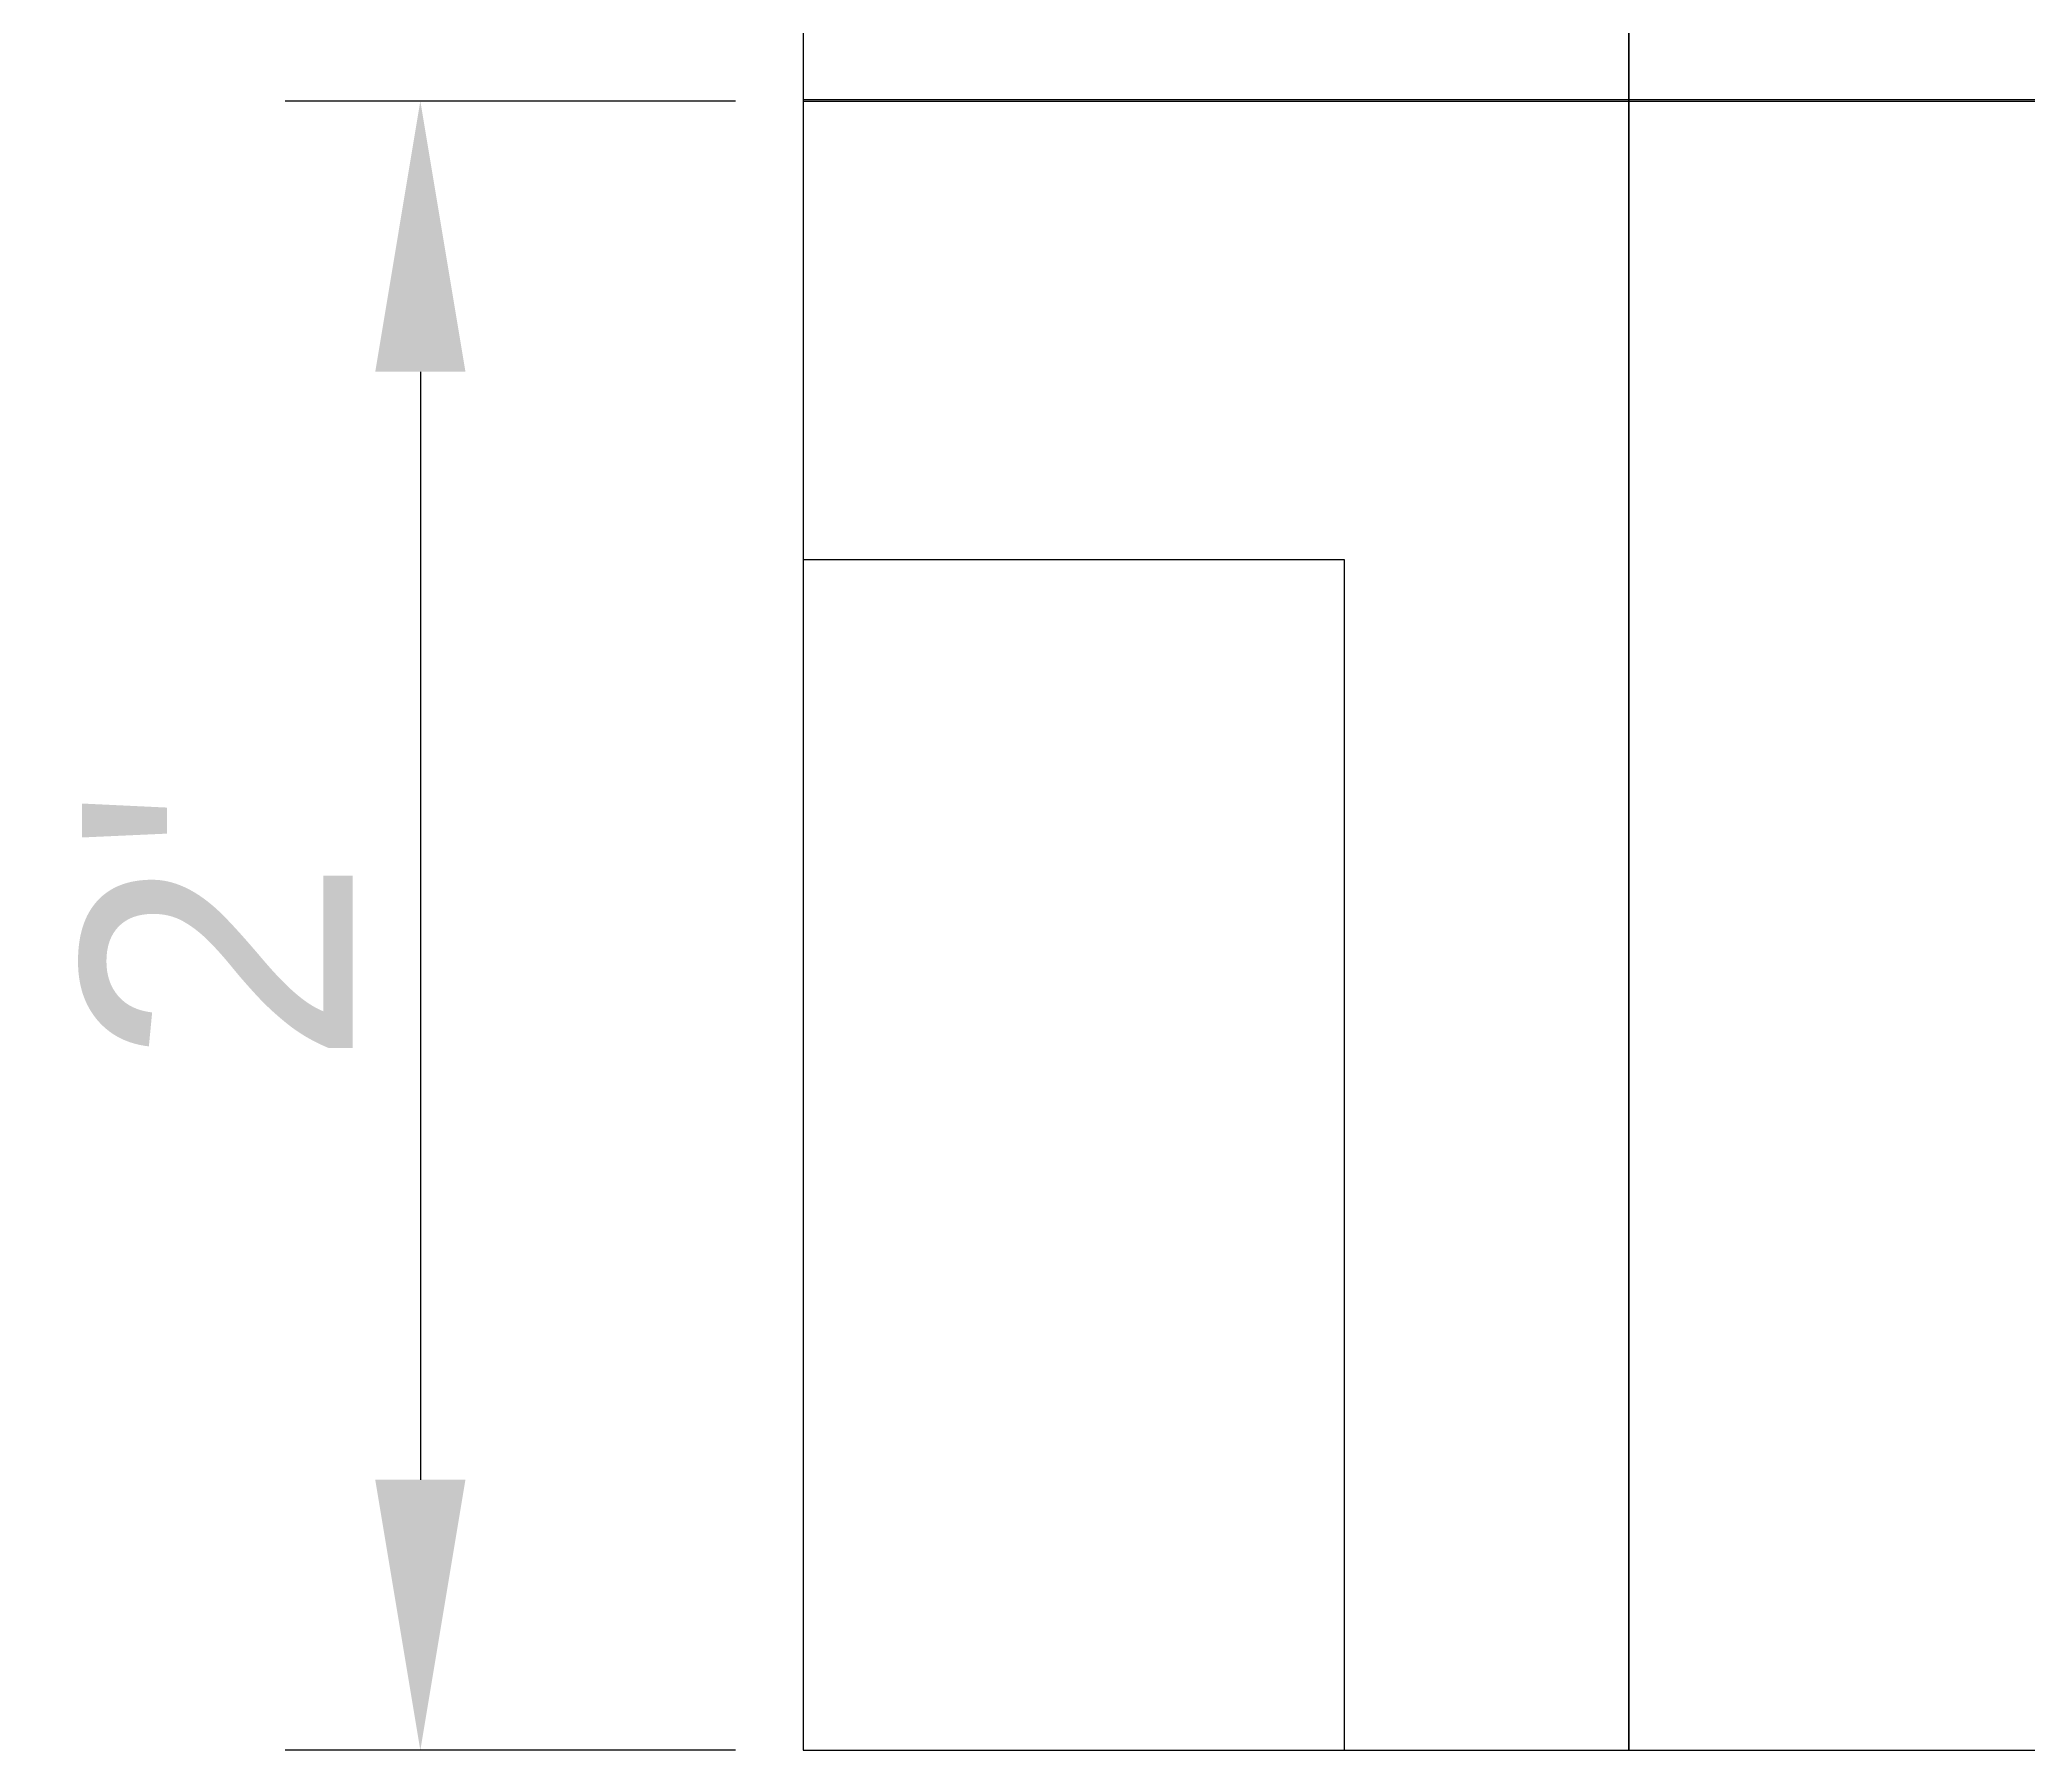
# Model space of a CAD drawing. Header units: millimetres. Extents: x -282 to 2657, y -14 to 2205.
# Drawn here: x -282 to 453, y 710 to 1342 of the extents above; entities that cross this region are included whole.
import ezdxf

# ---------------------------------------------------------------- set-up
doc = ezdxf.new("R2010")
doc.units = ezdxf.units.MM
doc.styles.get("Standard").update_dxf_attribs({"font": 'Arial.ttf'})
doc.dimstyles.new('Annotative', dxfattribs={"dimscale": 0, "dimtxt": 2.5, "dimasz": 2.5, "dimexe": 1.25, "dimexo": 0.625, "dimtad": 1, "dimtxsty": 'Standard', "dimcen": 2.5, "dimadec": 0, "dimazin": 0, "dimtfac": 1, "dimtmove": 0, "dimatfit": 3, "dimfxl": 1, "dimarcsym": 0})

# ---------------------------------------------------------------- blocks, each defined once
blk = doc.blocks.new('*D23')
at = {"color": 0, "lineweight": -2, "transparency": 16777216}
for p, q in [((-25, 1319), (-191.51, 1319)), ((-141.51, 1219), (-141.51, 809.5)), ((-25, 709.5), (-191.51, 709.5))]:
    blk.add_line(p, q, dxfattribs=at)
at = {"color": 0, "transparency": 16777216}
for points in [[(-158.17, 1219), (-124.84, 1219), (-141.51, 1319)], [(-158.17, 809.5), (-124.84, 809.5), (-141.51, 709.5)]]:
    blk.add_solid(points, dxfattribs=at)
at = {"layer": 'Defpoints', "color": 0, "transparency": 16777216}
for p in [(0, 1319), (-141.51, 709.5), (0, 709.5)]:
    blk.add_point(p, dxfattribs=at)
at = {"color": 0, "transparency": 16777216, "insert": (-216.51, 1014.25), "char_height": 100, "attachment_point": 5, "rotation": 90}
blk.add_mtext("2'", dxfattribs=at)

msp = doc.modelspace()

# ---------------------------------------------------------------- linework, layer by layer
for points in [[(0, 1319), (305, 1319), (305, 1929), (0, 1929)], [(0, 709.5), (2438, 709.5), (2438, 1928.5), (0, 1928.5)], [(305, 1319), (610, 1319), (610, 1929), (305, 1929)], [(0, 709.5), (305, 709.5), (305, 1319.5), (0, 1319.5)], [(305, 709.5), (610, 709.5), (610, 1319.5), (305, 1319.5)], [(0, 709.5), (200, 709.5), (200, 1149.5), (0, 1149.5)]]:
    msp.add_lwpolyline(points, close=True)

# ---------------------------------------------------------------- dimensions: what is measured, and where the dimension line sits
dim = msp.add_linear_dim(base=(-141.508, 709.5), p1=(0, 1319), p2=(0, 709.5), angle=90, text="2'", dimstyle='Annotative')
dim.commit()
dim.dimension.update_dxf_attribs({"geometry": '*D23', "text_midpoint": (-216.508, 1014.25)})

doc.saveas('drawing.dxf')
